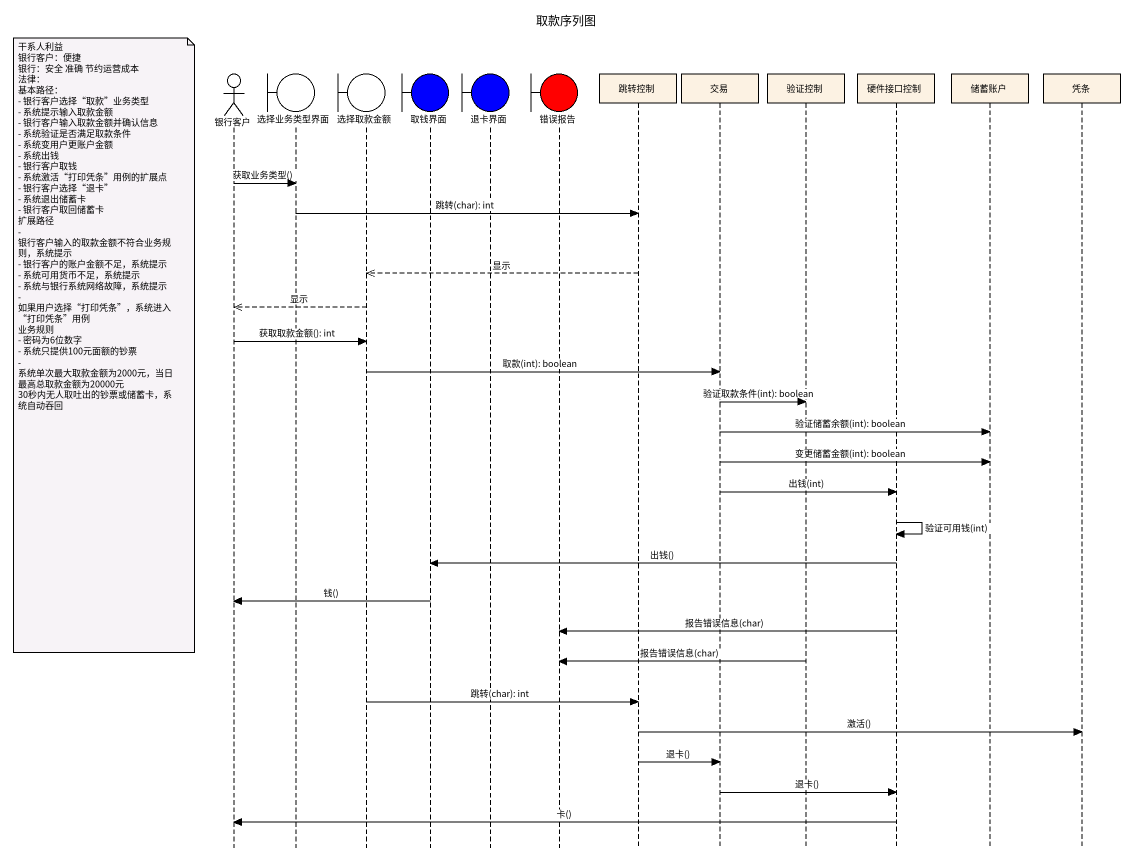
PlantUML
@startuml
title 取款序列图
hide footbox
actor 银行客户
boundary 选择业务类型界面
boundary 选择取款金额
boundary 取钱界面 #0000FF
boundary 退卡界面 #0000FF
boundary 错误报告 #FF0000
participant 跳转控制
participant 交易
participant 验证控制
participant 硬件接口控制
participant 储蓄账户
participant 凭条

银行客户 -> 选择业务类型界面 : 获取业务类型()
选择业务类型界面 -> 跳转控制 : 跳转(char): int
跳转控制 -->> 选择取款金额 : 显示
选择取款金额 -->> 银行客户 : 显示
银行客户 -> 选择取款金额 : 获取取款金额(): int
note left of 银行客户
  干系人利益
  银行客户：便捷
  银行：安全 准确 节约运营成本
  法律：
  基本路径：
  - 银行客户选择“取款”业务类型
  - 系统提示输入取款金额
  - 银行客户输入取款金额并确认信息
  - 系统验证是否满足取款条件
  - 系统变用户更账户金额
  - 系统出钱
  - 银行客户取钱
  - 系统激活“打印凭条”用例的扩展点
  - 银行客户选择“退卡”
  - 系统退出储蓄卡
  - 银行客户取回储蓄卡
  扩展路径
  - 银行客户输入的取款金额不符合业务规则，系统提示
  - 银行客户的账户金额不足，系统提示
  - 系统可用货币不足，系统提示
  - 系统与银行系统网络故障，系统提示
  - 如果用户选择“打印凭条”，系统进入“打印凭条”用例
  业务规则
  - 密码为6位数字
  - 系统只提供100元面额的钞票
  - 系统单次最大取款金额为2000元，当日最高总取款金额为20000元
  30秒内无人取吐出的钞票或储蓄卡，系统自动吞回
end note
选择取款金额 -> 交易 : 取款(int): boolean
交易 -> 验证控制 : 验证取款条件(int): boolean
交易 -> 储蓄账户 : 验证储蓄余额(int): boolean
交易 -> 储蓄账户 : 变更储蓄金额(int): boolean
交易 -> 硬件接口控制 : 出钱(int)
硬件接口控制 -> 硬件接口控制 : 验证可用钱(int)
硬件接口控制 -> 取钱界面 : 出钱()
取钱界面 -> 银行客户 : 钱()
硬件接口控制 -> 错误报告 : 报告错误信息(char)
验证控制 -> 错误报告 : 报告错误信息(char)
选择取款金额 -> 跳转控制 : 跳转(char): int
跳转控制 -> 凭条 : 激活()
跳转控制 -> 交易 : 退卡()
交易 -> 硬件接口控制 : 退卡()
硬件接口控制 -> 银行客户 : 卡()
@enduml
